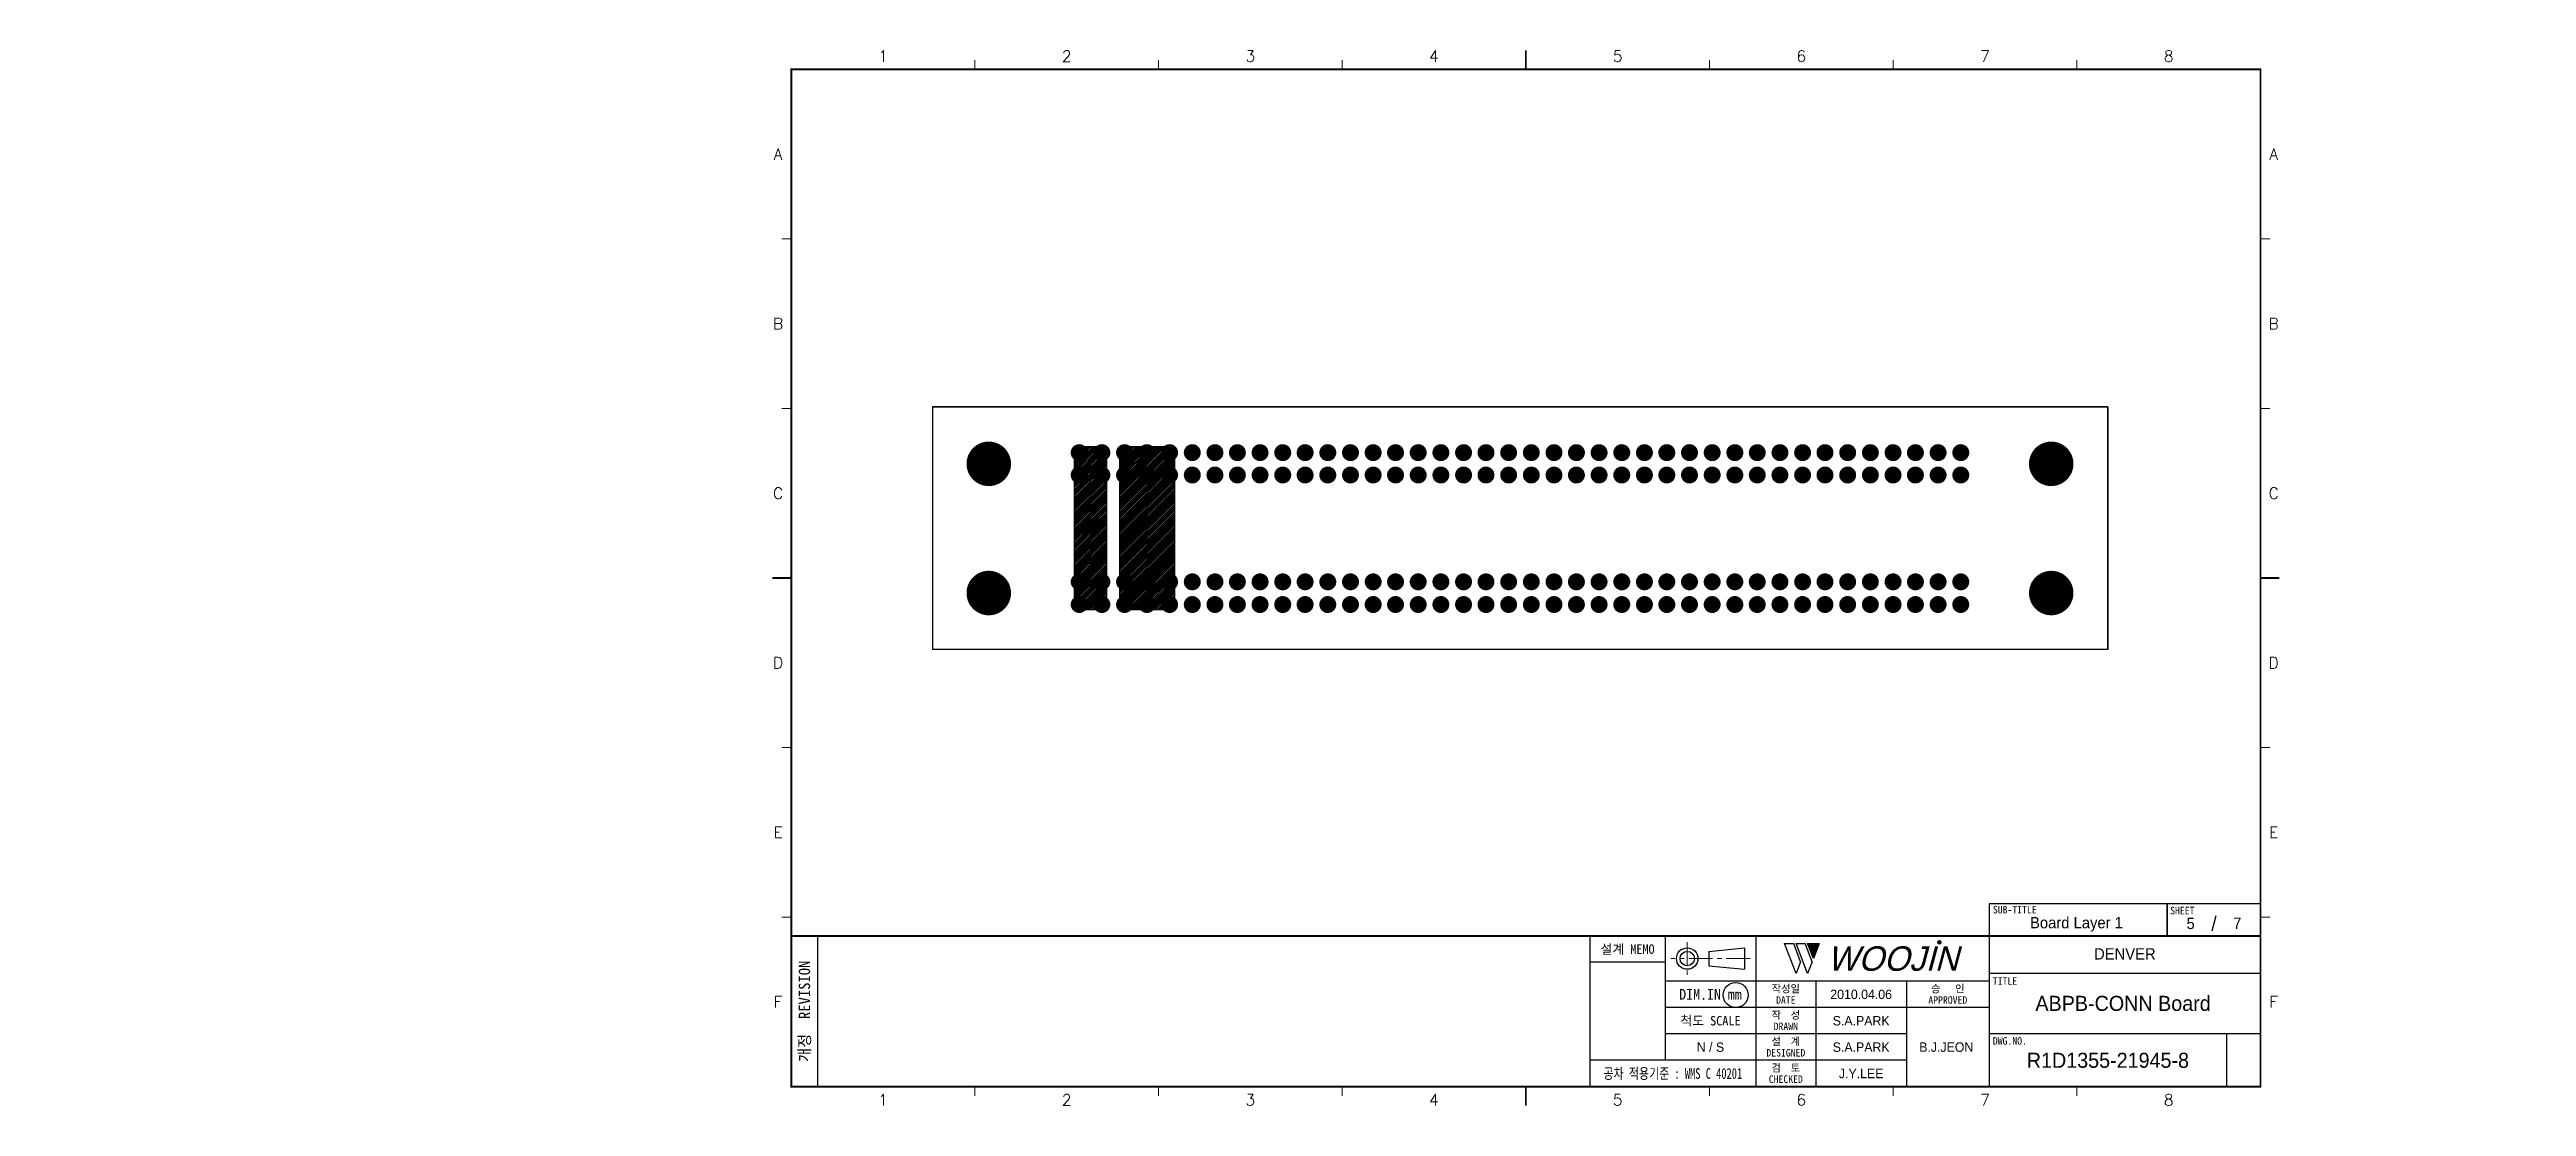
# Model space of a CAD drawing. Extents: x 295 to 953, y 10 to 290.
import ezdxf
from ezdxf.enums import TextEntityAlignment as Align

# ---------------------------------------------------------------- set-up
doc = ezdxf.new("R2010")
doc.units = 0
doc.header["$LTSCALE"] = 5
doc.header["$MEASUREMENT"] = 0
doc.linetypes.add('CENTER', pattern=[2, 1.25, -0.25, 0.25, -0.25])
doc.layers.get('0').update_dxf_attribs({"linetype": 'CONTINUOUS', "lineweight": 25})
for name, color, linetype, lineweight in [('2', 2, 'CENTER', 13), ('4', 4, 'CONTINUOUS', 18), ('6', 6, 'CONTINUOUS', 13)]:
    doc.layers.add(name, color=color, linetype=linetype, lineweight=lineweight)
for name, color, linetype in [('CM', 2, 'CONTINUOUS'), ('CP', 6, 'CONTINUOUS'), ('SHEET', 3, 'CONTINUOUS'), ('문자', 4, 'CONTINUOUS'), ('테두리', 3, 'CONTINUOUS')]:
    doc.layers.add(name, color=color, linetype=linetype)
doc.styles.add('MARK', font='ARLRDBD.TTF')
doc.styles.get("Standard").update_dxf_attribs({"font": 'simplex.shx'})
doc.styles.add('굴림', font='')
doc.styles.add('굴림체', font='')
doc.styles.get('굴림').set_extended_font_data('Gulim')
doc.styles.get('굴림체').set_extended_font_data('GulimChe')

# ---------------------------------------------------------------- blocks, each defined once
blk = doc.blocks.new('B')
at = {"layer": '문자'}
blk.add_hatch(color=256, dxfattribs=at).paths.add_polyline_path([(13.79, 10), (15.31, 6), (16.84, 10)])
at = {"color": 4, "const_width": 0.6}
blk.add_lwpolyline([(48.46, 10.32, 1), (49.06, 10.32, 1)], format="xyb", close=True, dxfattribs=at)
at = {"layer": '문자'}
for p, q in [((10.73, 2), (7.68, 10)), ((7.68, 10), (10.09, 10)), ((11.94, 5.16), (10.09, 10)), ((10.73, 10), (13.15, 10)), ((13.79, 2), (10.73, 10)), ((14.99, 5.16), (13.15, 10)), ((13.79, 10), (16.84, 10)), ((15.31, 6), (13.79, 10)), ((16.84, 10), (15.31, 6)), ((11.94, 5.16), (10.73, 2)), ((14.99, 5.16), (13.79, 2))]:
    blk.add_line(p, q, dxfattribs=at)
at = {"layer": '문자', "style": 'MARK', "oblique": 15}
blk.add_text('WOOJIN', height=6.5, dxfattribs=at).set_placement((36.4, 6), align=Align.MIDDLE_CENTER)
blk = doc.blocks.new('C')
blk.add_line((15, 285), (15, 285))
at = {"layer": '2'}
for p, q in [((252.83, 53.35), (252.83, 44.65)), ((269.53, 49), (248.48, 49))]:
    blk.add_line(p, q, dxfattribs=at)
at = {"layer": 'SHEET'}
for p, q in [((393.14, 60.3), (392.07, 56.28)), ((22, 55), (22, 15)), ((227, 55), (227, 15)), ((247, 55), (247, 22)), ((271, 55), (271, 15)), ((271, 55), (271, 15)), ((333, 55), (333, 15)), ((247, 48), (227, 48)), ((333, 43), (247, 43)), ((287, 43), (287, 15)), ((311, 43), (311, 15)), ((405, 45), (333, 45)), ((333, 36), (247, 36)), ((311, 29), (247, 29)), ((405, 29), (333, 29)), ((396, 29), (396, 15)), ((311, 22), (227, 22))]:
    blk.add_line(p, q, dxfattribs=at)
at = {"layer": 'SHEET', "color": 4}
for p, q in [((258.53, 50.9), (268.03, 51.85)), ((258.53, 50.9), (258.53, 47.1)), ((258.53, 47.1), (268.03, 46.15)), ((268.03, 51.85), (268.03, 46.15))]:
    blk.add_line(p, q, dxfattribs=at)
at = {"layer": 'SHEET'}
for points in [[(333, 55), (380.19, 55), (380.19, 63.49), (333, 63.49)], [(380.19, 55), (405, 55), (405, 63.49), (380.19, 63.49)]]:
    blk.add_lwpolyline(points, close=True, dxfattribs=at)
at = {"layer": 'SHEET', "color": 4}
for radius in [2.85, 1.9]:
    blk.add_circle((252.83, 49), radius, dxfattribs=at)
at = {"layer": 'SHEET'}
blk.add_circle((265.7, 39.32), 3.32, dxfattribs=at)
at = {"layer": '테두리'}
blk.add_line((405, 285), (405, 15), dxfattribs=at)
for points, const_width in [([(210, 290), (210, 285)], 0.5), ([(15, 285), (15, 15), (405, 15), (405, 285), (15, 285)], 0.5), ([(63.75, 287.5), (63.75, 285)], 0.3), ([(112.5, 287.5), (112.5, 285)], 0.3), ([(161.25, 287.5), (161.25, 285)], 0.3), ([(258.75, 287.5), (258.75, 285)], 0.3), ([(307.5, 287.5), (307.5, 285)], 0.3), ([(356.25, 287.5), (356.25, 285)], 0.3), ([(12.5, 240), (15, 240)], 0.3), ([(407.5, 240), (405, 240)], 0.3), ([(12.5, 195), (15, 195)], 0.3), ([(407.5, 195), (405, 195)], 0.3), ([(10, 150), (15, 150)], 0.5), ([(410, 150), (405, 150)], 0.5), ([(12.5, 105), (15, 105)], 0.3), ([(407.5, 105), (405, 105)], 0.3), ([(12.5, 60), (15, 60)], 0.3), ([(407.5, 60), (405, 60)], 0.3), ([(15, 55), (405, 55)], 0.5), ([(63.75, 12.5), (63.75, 15)], 0.3), ([(112.5, 12.5), (112.5, 15)], 0.3), ([(161.25, 12.5), (161.25, 15)], 0.3), ([(210, 10), (210, 15)], 0.5), ([(258.75, 12.5), (258.75, 15)], 0.3), ([(307.5, 12.5), (307.5, 15)], 0.3), ([(356.25, 12.5), (356.25, 15)], 0.3)]:
    blk.add_lwpolyline(points, dxfattribs=dict(at, const_width=const_width))
blk.add_blockref('B', (271, 43))
at = {"layer": '문자'}
for s, p in [('1', (39.38, 288.5)), ('2', (88.12, 288.5)), ('3', (136.88, 288.5)), ('4', (185.62, 288.5)), ('5', (234.38, 288.5)), ('6', (283.12, 288.5)), ('7', (331.88, 288.5)), ('8', (380.62, 288.5)), ('A', (11.5, 262.5)), ('A', (408.5, 262.5)), ('B', (11.5, 217.5)), ('B', (408.5, 217.5)), ('C', (11.5, 172.5)), ('C', (408.5, 172.5)), ('D', (11.5, 127.5)), ('D', (408.5, 127.5)), ('E', (11.5, 82.5)), ('E', (408.5, 82.5)), ('F', (11.5, 37.5)), ('F', (408.5, 37.5)), ('1', (39.38, 11.5)), ('2', (88.12, 11.5)), ('3', (136.88, 11.5)), ('4', (185.62, 11.5)), ('5', (234.38, 11.5)), ('6', (283.12, 11.5)), ('7', (331.88, 11.5)), ('8', (380.62, 11.5))]:
    blk.add_text(s, height=3, dxfattribs=at).set_placement(p, align=Align.MIDDLE)
at = {"layer": '문자', "style": '굴림체'}
for s, height, p in [('SUB-TITLE', 2, (339.77, 61.98)), ('SHEET', 2, (384.24, 61.74)), ('설계 MEMO', 2.5, (237, 51.5)), ('DIM.IN mm', 2.85, (259, 39.5)), ('작성일', 2, (279, 41)), ('승   인', 2, (322, 41)), ('척도 SCALE', 2.5, (259, 32.5)), ('작  성', 2, (279, 34)), ('DATE', 2, (279, 38)), ('APPROVED', 2, (322, 38)), ('설  계', 2, (279, 27)), ('DRAWN', 2, (279, 31)), ('DESIGNED', 2, (279, 24)), ('검  토', 2, (279, 20)), ('CHECKED', 2, (279, 17))]:
    blk.add_text(s, height=height, dxfattribs=at).set_placement(p, align=Align.MIDDLE_CENTER)
blk.add_text('개정  REVISION', height=3, rotation=90, dxfattribs=at).set_placement((18.5, 35), align=Align.MIDDLE_CENTER)
for s, p in [('TITLE', (333.95, 42.05)), ('DWG.NO.', (333.95, 26.15))]:
    blk.add_text(s, height=2, dxfattribs=at).set_placement(p)
at = {"layer": '문자', "style": '굴림체', "width": 0.75}
blk.add_text('공차 적용기준 : WMS C 40201', height=2.85, dxfattribs=at).set_placement((249, 18.5), align=Align.MIDDLE_CENTER)

msp = doc.modelspace()

# ---------------------------------------------------------------- linework, layer by layer
msp.add_line((491.98, 15), (491.98, 15))
msp.add_line((491.98, 15), (491.98, 15))
for points, const_width in [([(541.46, 180.3, 1), (547.37, 180.3, 1)], 5.91), ([(541.71, 180.3, 1), (547.12, 180.3, 1)], 5.41), ([(567.29, 183.27, 1), (569.54, 183.27, 1)], 2.25), ([(567.37, 183.27, 1), (569.46, 183.27, 1)], 2.1), ([(573.31, 183.27, 1), (575.56, 183.27, 1)], 2.25), ([(573.39, 183.27, 1), (575.48, 183.27, 1)], 2.1), ([(579.33, 183.27, 1), (581.58, 183.27, 1)], 2.25), ([(579.41, 183.27, 1), (581.5, 183.27, 1)], 2.1), ([(585.28, 183.27, 1), (587.52, 183.27, 1)], 2.25), ([(585.35, 183.27, 1), (587.45, 183.27, 1)], 2.1), ([(591.29, 183.27, 1), (593.54, 183.27, 1)], 2.25), ([(591.37, 183.27, 1), (593.47, 183.27, 1)], 2.1), ([(597.31, 183.27, 1), (599.56, 183.27, 1)], 2.25), ([(597.39, 183.27, 1), (599.49, 183.27, 1)], 2.1), ([(603.33, 183.27, 1), (605.58, 183.27, 1)], 2.25), ([(603.41, 183.27, 1), (605.51, 183.27, 1)], 2.1), ([(609.28, 183.27, 1), (611.53, 183.27, 1)], 2.25), ([(609.35, 183.27, 1), (611.45, 183.27, 1)], 2.1), ([(615.3, 183.27, 1), (617.55, 183.27, 1)], 2.25), ([(615.37, 183.27, 1), (617.47, 183.27, 1)], 2.1), ([(621.32, 183.27, 1), (623.57, 183.27, 1)], 2.25), ([(621.39, 183.27, 1), (623.49, 183.27, 1)], 2.1), ([(627.26, 183.27, 1), (629.51, 183.27, 1)], 2.25), ([(627.34, 183.27, 1), (629.43, 183.27, 1)], 2.1), ([(633.28, 183.27, 1), (635.53, 183.27, 1)], 2.25), ([(633.36, 183.27, 1), (635.45, 183.27, 1)], 2.1), ([(639.3, 183.27, 1), (641.55, 183.27, 1)], 2.25), ([(639.38, 183.27, 1), (641.47, 183.27, 1)], 2.1), ([(645.32, 183.27, 1), (647.57, 183.27, 1)], 2.25), ([(645.4, 183.27, 1), (647.49, 183.27, 1)], 2.1), ([(651.26, 183.27, 1), (653.51, 183.27, 1)], 2.25), ([(651.34, 183.27, 1), (653.44, 183.27, 1)], 2.1), ([(657.28, 183.27, 1), (659.53, 183.27, 1)], 2.25), ([(657.36, 183.27, 1), (659.46, 183.27, 1)], 2.1), ([(663.3, 183.27, 1), (665.55, 183.27, 1)], 2.25), ([(663.38, 183.27, 1), (665.48, 183.27, 1)], 2.1), ([(669.32, 183.27, 1), (671.57, 183.27, 1)], 2.25), ([(669.4, 183.27, 1), (671.5, 183.27, 1)], 2.1), ([(675.27, 183.27, 1), (677.52, 183.27, 1)], 2.25), ([(675.34, 183.27, 1), (677.44, 183.27, 1)], 2.1), ([(681.29, 183.27, 1), (683.53, 183.27, 1)], 2.25), ([(681.36, 183.27, 1), (683.46, 183.27, 1)], 2.1), ([(687.31, 183.27, 1), (689.55, 183.27, 1)], 2.25), ([(687.38, 183.27, 1), (689.48, 183.27, 1)], 2.1), ([(693.33, 183.27, 1), (695.57, 183.27, 1)], 2.25), ([(693.4, 183.27, 1), (695.5, 183.27, 1)], 2.1), ([(699.27, 183.27, 1), (701.52, 183.27, 1)], 2.25), ([(699.35, 183.27, 1), (701.44, 183.27, 1)], 2.1), ([(705.29, 183.27, 1), (707.54, 183.27, 1)], 2.25), ([(705.37, 183.27, 1), (707.46, 183.27, 1)], 2.1), ([(711.31, 183.27, 1), (713.56, 183.27, 1)], 2.25), ([(711.39, 183.27, 1), (713.48, 183.27, 1)], 2.1), ([(717.33, 183.27, 1), (719.58, 183.27, 1)], 2.25), ([(717.41, 183.27, 1), (719.5, 183.27, 1)], 2.1), ([(723.27, 183.27, 1), (725.52, 183.27, 1)], 2.25), ([(723.35, 183.27, 1), (725.44, 183.27, 1)], 2.1), ([(729.29, 183.27, 1), (731.54, 183.27, 1)], 2.25), ([(729.37, 183.27, 1), (731.46, 183.27, 1)], 2.1), ([(735.31, 183.27, 1), (737.56, 183.27, 1)], 2.25), ([(735.39, 183.27, 1), (737.48, 183.27, 1)], 2.1), ([(741.33, 183.27, 1), (743.58, 183.27, 1)], 2.25), ([(741.41, 183.27, 1), (743.5, 183.27, 1)], 2.1), ([(747.28, 183.27, 1), (749.52, 183.27, 1)], 2.25), ([(747.35, 183.27, 1), (749.45, 183.27, 1)], 2.1), ([(753.3, 183.27, 1), (755.54, 183.27, 1)], 2.25), ([(753.37, 183.27, 1), (755.47, 183.27, 1)], 2.1), ([(759.32, 183.27, 1), (761.56, 183.27, 1)], 2.25), ([(759.39, 183.27, 1), (761.49, 183.27, 1)], 2.1), ([(765.26, 183.27, 1), (767.51, 183.27, 1)], 2.25), ([(765.34, 183.27, 1), (767.43, 183.27, 1)], 2.1), ([(771.28, 183.27, 1), (773.53, 183.27, 1)], 2.25), ([(771.36, 183.27, 1), (773.45, 183.27, 1)], 2.1), ([(777.3, 183.27, 1), (779.55, 183.27, 1)], 2.25), ([(777.38, 183.27, 1), (779.47, 183.27, 1)], 2.1), ([(783.32, 183.27, 1), (785.57, 183.27, 1)], 2.25), ([(783.4, 183.27, 1), (785.49, 183.27, 1)], 2.1), ([(789.26, 183.27, 1), (791.51, 183.27, 1)], 2.25), ([(789.34, 183.27, 1), (791.43, 183.27, 1)], 2.1), ([(795.28, 183.27, 1), (797.53, 183.27, 1)], 2.25), ([(795.36, 183.27, 1), (797.45, 183.27, 1)], 2.1), ([(801.3, 183.27, 1), (803.55, 183.27, 1)], 2.25), ([(801.38, 183.27, 1), (803.47, 183.27, 1)], 2.1), ([(823.48, 180.3, 1), (829.38, 180.3, 1)], 5.91), ([(823.72, 180.3, 1), (829.13, 180.3, 1)], 5.41), ([(567.29, 177.33, 1), (569.54, 177.33, 1)], 2.25), ([(567.37, 177.33, 1), (569.46, 177.33, 1)], 2.1), ([(573.31, 177.33, 1), (575.56, 177.33, 1)], 2.25), ([(573.39, 177.33, 1), (575.48, 177.33, 1)], 2.1), ([(579.33, 177.33, 1), (581.58, 177.33, 1)], 2.25), ([(579.41, 177.33, 1), (581.5, 177.33, 1)], 2.1), ([(585.28, 177.33, 1), (587.52, 177.33, 1)], 2.25), ([(585.35, 177.33, 1), (587.45, 177.33, 1)], 2.1), ([(591.29, 177.33, 1), (593.54, 177.33, 1)], 2.25), ([(591.37, 177.33, 1), (593.47, 177.33, 1)], 2.1), ([(597.31, 177.33, 1), (599.56, 177.33, 1)], 2.25), ([(597.39, 177.33, 1), (599.49, 177.33, 1)], 2.1), ([(603.33, 177.33, 1), (605.58, 177.33, 1)], 2.25), ([(603.41, 177.33, 1), (605.51, 177.33, 1)], 2.1), ([(609.28, 177.33, 1), (611.53, 177.33, 1)], 2.25), ([(609.35, 177.33, 1), (611.45, 177.33, 1)], 2.1), ([(615.3, 177.33, 1), (617.55, 177.33, 1)], 2.25), ([(615.37, 177.33, 1), (617.47, 177.33, 1)], 2.1), ([(621.32, 177.33, 1), (623.57, 177.33, 1)], 2.25), ([(621.39, 177.33, 1), (623.49, 177.33, 1)], 2.1), ([(627.26, 177.33, 1), (629.51, 177.33, 1)], 2.25), ([(627.34, 177.33, 1), (629.43, 177.33, 1)], 2.1), ([(633.28, 177.33, 1), (635.53, 177.33, 1)], 2.25), ([(633.36, 177.33, 1), (635.45, 177.33, 1)], 2.1), ([(639.3, 177.33, 1), (641.55, 177.33, 1)], 2.25), ([(639.38, 177.33, 1), (641.47, 177.33, 1)], 2.1), ([(645.32, 177.33, 1), (647.57, 177.33, 1)], 2.25), ([(645.4, 177.33, 1), (647.49, 177.33, 1)], 2.1), ([(651.26, 177.33, 1), (653.51, 177.33, 1)], 2.25), ([(651.34, 177.33, 1), (653.44, 177.33, 1)], 2.1), ([(657.28, 177.33, 1), (659.53, 177.33, 1)], 2.25), ([(657.36, 177.33, 1), (659.46, 177.33, 1)], 2.1), ([(663.3, 177.33, 1), (665.55, 177.33, 1)], 2.25), ([(663.38, 177.33, 1), (665.48, 177.33, 1)], 2.1), ([(669.32, 177.33, 1), (671.57, 177.33, 1)], 2.25), ([(669.4, 177.33, 1), (671.5, 177.33, 1)], 2.1), ([(675.27, 177.33, 1), (677.52, 177.33, 1)], 2.25), ([(675.34, 177.33, 1), (677.44, 177.33, 1)], 2.1), ([(681.29, 177.33, 1), (683.53, 177.33, 1)], 2.25), ([(681.36, 177.33, 1), (683.46, 177.33, 1)], 2.1), ([(687.31, 177.33, 1), (689.55, 177.33, 1)], 2.25), ([(687.38, 177.33, 1), (689.48, 177.33, 1)], 2.1), ([(693.33, 177.33, 1), (695.57, 177.33, 1)], 2.25), ([(693.4, 177.33, 1), (695.5, 177.33, 1)], 2.1), ([(699.27, 177.33, 1), (701.52, 177.33, 1)], 2.25), ([(699.35, 177.33, 1), (701.44, 177.33, 1)], 2.1), ([(705.29, 177.33, 1), (707.54, 177.33, 1)], 2.25), ([(705.37, 177.33, 1), (707.46, 177.33, 1)], 2.1), ([(711.31, 177.33, 1), (713.56, 177.33, 1)], 2.25), ([(711.39, 177.33, 1), (713.48, 177.33, 1)], 2.1), ([(717.33, 177.33, 1), (719.58, 177.33, 1)], 2.25), ([(717.41, 177.33, 1), (719.5, 177.33, 1)], 2.1), ([(723.27, 177.33, 1), (725.52, 177.33, 1)], 2.25), ([(723.35, 177.33, 1), (725.44, 177.33, 1)], 2.1), ([(729.29, 177.33, 1), (731.54, 177.33, 1)], 2.25), ([(729.37, 177.33, 1), (731.46, 177.33, 1)], 2.1), ([(735.31, 177.33, 1), (737.56, 177.33, 1)], 2.25), ([(735.39, 177.33, 1), (737.48, 177.33, 1)], 2.1), ([(741.33, 177.33, 1), (743.58, 177.33, 1)], 2.25), ([(741.41, 177.33, 1), (743.5, 177.33, 1)], 2.1), ([(747.28, 177.33, 1), (749.52, 177.33, 1)], 2.25), ([(747.35, 177.33, 1), (749.45, 177.33, 1)], 2.1), ([(753.3, 177.33, 1), (755.54, 177.33, 1)], 2.25), ([(753.37, 177.33, 1), (755.47, 177.33, 1)], 2.1), ([(759.32, 177.33, 1), (761.56, 177.33, 1)], 2.25), ([(759.39, 177.33, 1), (761.49, 177.33, 1)], 2.1), ([(765.26, 177.33, 1), (767.51, 177.33, 1)], 2.25), ([(765.34, 177.33, 1), (767.43, 177.33, 1)], 2.1), ([(771.28, 177.33, 1), (773.53, 177.33, 1)], 2.25), ([(771.36, 177.33, 1), (773.45, 177.33, 1)], 2.1), ([(777.3, 177.33, 1), (779.55, 177.33, 1)], 2.25), ([(777.38, 177.33, 1), (779.47, 177.33, 1)], 2.1), ([(783.32, 177.33, 1), (785.57, 177.33, 1)], 2.25), ([(783.4, 177.33, 1), (785.49, 177.33, 1)], 2.1), ([(789.26, 177.33, 1), (791.51, 177.33, 1)], 2.25), ([(789.34, 177.33, 1), (791.43, 177.33, 1)], 2.1), ([(795.28, 177.33, 1), (797.53, 177.33, 1)], 2.25), ([(795.36, 177.33, 1), (797.45, 177.33, 1)], 2.1), ([(801.3, 177.33, 1), (803.55, 177.33, 1)], 2.25), ([(801.38, 177.33, 1), (803.47, 177.33, 1)], 2.1), ([(541.46, 146.01, 1), (547.37, 146.01, 1)], 5.91), ([(541.71, 146.01, 1), (547.12, 146.01, 1)], 5.41), ([(567.29, 148.98, 1), (569.54, 148.98, 1)], 2.25), ([(573.31, 148.98, 1), (575.56, 148.98, 1)], 2.25), ([(579.33, 148.98, 1), (581.58, 148.98, 1)], 2.25), ([(585.28, 148.98, 1), (587.52, 148.98, 1)], 2.25), ([(591.29, 148.98, 1), (593.54, 148.98, 1)], 2.25), ([(597.31, 148.98, 1), (599.56, 148.98, 1)], 2.25), ([(603.33, 148.98, 1), (605.58, 148.98, 1)], 2.25), ([(609.28, 148.98, 1), (611.53, 148.98, 1)], 2.25), ([(615.3, 148.98, 1), (617.55, 148.98, 1)], 2.25), ([(621.32, 148.98, 1), (623.57, 148.98, 1)], 2.25), ([(627.26, 148.98, 1), (629.51, 148.98, 1)], 2.25), ([(633.28, 148.98, 1), (635.53, 148.98, 1)], 2.25), ([(639.3, 148.98, 1), (641.55, 148.98, 1)], 2.25), ([(645.32, 148.98, 1), (647.57, 148.98, 1)], 2.25), ([(651.26, 148.98, 1), (653.51, 148.98, 1)], 2.25), ([(657.28, 148.98, 1), (659.53, 148.98, 1)], 2.25), ([(663.3, 148.98, 1), (665.55, 148.98, 1)], 2.25), ([(669.32, 148.98, 1), (671.57, 148.98, 1)], 2.25), ([(675.27, 148.98, 1), (677.52, 148.98, 1)], 2.25), ([(681.29, 148.98, 1), (683.53, 148.98, 1)], 2.25), ([(687.31, 148.98, 1), (689.55, 148.98, 1)], 2.25), ([(693.33, 148.98, 1), (695.57, 148.98, 1)], 2.25), ([(699.27, 148.98, 1), (701.52, 148.98, 1)], 2.25), ([(705.29, 148.98, 1), (707.54, 148.98, 1)], 2.25), ([(711.31, 148.98, 1), (713.56, 148.98, 1)], 2.25), ([(717.33, 148.98, 1), (719.58, 148.98, 1)], 2.25), ([(723.27, 148.98, 1), (725.52, 148.98, 1)], 2.25), ([(729.29, 148.98, 1), (731.54, 148.98, 1)], 2.25), ([(735.31, 148.98, 1), (737.56, 148.98, 1)], 2.25), ([(741.33, 148.98, 1), (743.58, 148.98, 1)], 2.25), ([(747.28, 148.98, 1), (749.52, 148.98, 1)], 2.25), ([(753.3, 148.98, 1), (755.54, 148.98, 1)], 2.25), ([(759.32, 148.98, 1), (761.56, 148.98, 1)], 2.25), ([(765.26, 148.98, 1), (767.51, 148.98, 1)], 2.25), ([(771.28, 148.98, 1), (773.53, 148.98, 1)], 2.25), ([(777.3, 148.98, 1), (779.55, 148.98, 1)], 2.25), ([(783.32, 148.98, 1), (785.57, 148.98, 1)], 2.25), ([(789.26, 148.98, 1), (791.51, 148.98, 1)], 2.25), ([(795.28, 148.98, 1), (797.53, 148.98, 1)], 2.25), ([(801.3, 148.98, 1), (803.55, 148.98, 1)], 2.25), ([(823.48, 146.01, 1), (829.38, 146.01, 1)], 5.91), ([(823.72, 146.01, 1), (829.13, 146.01, 1)], 5.41), ([(567.29, 142.96, 1), (569.54, 142.96, 1)], 2.25), ([(567.37, 148.98, 1), (569.46, 148.98, 1)], 2.1), ([(567.37, 142.96, 1), (569.46, 142.96, 1)], 2.1), ([(573.31, 142.96, 1), (575.56, 142.96, 1)], 2.25), ([(573.39, 148.98, 1), (575.48, 148.98, 1)], 2.1), ([(573.39, 142.96, 1), (575.48, 142.96, 1)], 2.1), ([(579.33, 142.96, 1), (581.58, 142.96, 1)], 2.25), ([(579.41, 148.98, 1), (581.5, 148.98, 1)], 2.1), ([(579.41, 142.96, 1), (581.5, 142.96, 1)], 2.1), ([(585.28, 142.96, 1), (587.52, 142.96, 1)], 2.25), ([(585.35, 148.98, 1), (587.45, 148.98, 1)], 2.1), ([(585.35, 142.96, 1), (587.45, 142.96, 1)], 2.1), ([(591.29, 142.96, 1), (593.54, 142.96, 1)], 2.25), ([(591.37, 148.98, 1), (593.47, 148.98, 1)], 2.1), ([(591.37, 142.96, 1), (593.47, 142.96, 1)], 2.1), ([(597.31, 142.96, 1), (599.56, 142.96, 1)], 2.25), ([(597.39, 148.98, 1), (599.49, 148.98, 1)], 2.1), ([(597.39, 142.96, 1), (599.49, 142.96, 1)], 2.1), ([(603.33, 142.96, 1), (605.58, 142.96, 1)], 2.25), ([(603.41, 148.98, 1), (605.51, 148.98, 1)], 2.1), ([(603.41, 142.96, 1), (605.51, 142.96, 1)], 2.1), ([(609.28, 142.96, 1), (611.53, 142.96, 1)], 2.25), ([(609.35, 148.98, 1), (611.45, 148.98, 1)], 2.1), ([(609.35, 142.96, 1), (611.45, 142.96, 1)], 2.1), ([(615.3, 142.96, 1), (617.55, 142.96, 1)], 2.25), ([(615.37, 148.98, 1), (617.47, 148.98, 1)], 2.1), ([(615.37, 142.96, 1), (617.47, 142.96, 1)], 2.1), ([(621.32, 142.96, 1), (623.57, 142.96, 1)], 2.25), ([(621.39, 148.98, 1), (623.49, 148.98, 1)], 2.1), ([(621.39, 142.96, 1), (623.49, 142.96, 1)], 2.1), ([(627.26, 142.96, 1), (629.51, 142.96, 1)], 2.25), ([(627.34, 148.98, 1), (629.43, 148.98, 1)], 2.1), ([(627.34, 142.96, 1), (629.43, 142.96, 1)], 2.1), ([(633.28, 142.96, 1), (635.53, 142.96, 1)], 2.25), ([(633.36, 148.98, 1), (635.45, 148.98, 1)], 2.1), ([(633.36, 142.96, 1), (635.45, 142.96, 1)], 2.1), ([(639.3, 142.96, 1), (641.55, 142.96, 1)], 2.25), ([(639.38, 148.98, 1), (641.47, 148.98, 1)], 2.1), ([(639.38, 142.96, 1), (641.47, 142.96, 1)], 2.1), ([(645.32, 142.96, 1), (647.57, 142.96, 1)], 2.25), ([(645.4, 148.98, 1), (647.49, 148.98, 1)], 2.1), ([(645.4, 142.96, 1), (647.49, 142.96, 1)], 2.1), ([(651.26, 142.96, 1), (653.51, 142.96, 1)], 2.25), ([(651.34, 148.98, 1), (653.44, 148.98, 1)], 2.1), ([(651.34, 142.96, 1), (653.44, 142.96, 1)], 2.1), ([(657.28, 142.96, 1), (659.53, 142.96, 1)], 2.25), ([(657.36, 148.98, 1), (659.46, 148.98, 1)], 2.1), ([(657.36, 142.96, 1), (659.46, 142.96, 1)], 2.1), ([(663.3, 142.96, 1), (665.55, 142.96, 1)], 2.25), ([(663.38, 148.98, 1), (665.48, 148.98, 1)], 2.1), ([(663.38, 142.96, 1), (665.48, 142.96, 1)], 2.1), ([(669.32, 142.96, 1), (671.57, 142.96, 1)], 2.25), ([(669.4, 148.98, 1), (671.5, 148.98, 1)], 2.1), ([(669.4, 142.96, 1), (671.5, 142.96, 1)], 2.1), ([(675.27, 142.96, 1), (677.52, 142.96, 1)], 2.25), ([(675.34, 148.98, 1), (677.44, 148.98, 1)], 2.1), ([(675.34, 142.96, 1), (677.44, 142.96, 1)], 2.1), ([(681.29, 142.96, 1), (683.53, 142.96, 1)], 2.25), ([(681.36, 148.98, 1), (683.46, 148.98, 1)], 2.1), ([(681.36, 142.96, 1), (683.46, 142.96, 1)], 2.1), ([(687.31, 142.96, 1), (689.55, 142.96, 1)], 2.25), ([(687.38, 148.98, 1), (689.48, 148.98, 1)], 2.1), ([(687.38, 142.96, 1), (689.48, 142.96, 1)], 2.1), ([(693.33, 142.96, 1), (695.57, 142.96, 1)], 2.25), ([(693.4, 148.98, 1), (695.5, 148.98, 1)], 2.1), ([(693.4, 142.96, 1), (695.5, 142.96, 1)], 2.1), ([(699.27, 142.96, 1), (701.52, 142.96, 1)], 2.25), ([(699.35, 148.98, 1), (701.44, 148.98, 1)], 2.1), ([(699.35, 142.96, 1), (701.44, 142.96, 1)], 2.1), ([(705.29, 142.96, 1), (707.54, 142.96, 1)], 2.25), ([(705.37, 148.98, 1), (707.46, 148.98, 1)], 2.1), ([(705.37, 142.96, 1), (707.46, 142.96, 1)], 2.1), ([(711.31, 142.96, 1), (713.56, 142.96, 1)], 2.25), ([(711.39, 148.98, 1), (713.48, 148.98, 1)], 2.1), ([(711.39, 142.96, 1), (713.48, 142.96, 1)], 2.1), ([(717.33, 142.96, 1), (719.58, 142.96, 1)], 2.25), ([(717.41, 148.98, 1), (719.5, 148.98, 1)], 2.1), ([(717.41, 142.96, 1), (719.5, 142.96, 1)], 2.1), ([(723.27, 142.96, 1), (725.52, 142.96, 1)], 2.25), ([(723.35, 148.98, 1), (725.44, 148.98, 1)], 2.1), ([(723.35, 142.96, 1), (725.44, 142.96, 1)], 2.1), ([(729.29, 142.96, 1), (731.54, 142.96, 1)], 2.25), ([(729.37, 148.98, 1), (731.46, 148.98, 1)], 2.1), ([(729.37, 142.96, 1), (731.46, 142.96, 1)], 2.1), ([(735.31, 142.96, 1), (737.56, 142.96, 1)], 2.25), ([(735.39, 148.98, 1), (737.48, 148.98, 1)], 2.1), ([(735.39, 142.96, 1), (737.48, 142.96, 1)], 2.1), ([(741.33, 142.96, 1), (743.58, 142.96, 1)], 2.25), ([(741.41, 148.98, 1), (743.5, 148.98, 1)], 2.1), ([(741.41, 142.96, 1), (743.5, 142.96, 1)], 2.1), ([(747.28, 142.96, 1), (749.52, 142.96, 1)], 2.25), ([(747.35, 148.98, 1), (749.45, 148.98, 1)], 2.1), ([(747.35, 142.96, 1), (749.45, 142.96, 1)], 2.1), ([(753.3, 142.96, 1), (755.54, 142.96, 1)], 2.25), ([(753.37, 148.98, 1), (755.47, 148.98, 1)], 2.1), ([(753.37, 142.96, 1), (755.47, 142.96, 1)], 2.1), ([(759.32, 142.96, 1), (761.56, 142.96, 1)], 2.25), ([(759.39, 148.98, 1), (761.49, 148.98, 1)], 2.1), ([(759.39, 142.96, 1), (761.49, 142.96, 1)], 2.1), ([(765.26, 142.96, 1), (767.51, 142.96, 1)], 2.25), ([(765.34, 148.98, 1), (767.43, 148.98, 1)], 2.1), ([(765.34, 142.96, 1), (767.43, 142.96, 1)], 2.1), ([(771.28, 142.96, 1), (773.53, 142.96, 1)], 2.25), ([(771.36, 148.98, 1), (773.45, 148.98, 1)], 2.1), ([(771.36, 142.96, 1), (773.45, 142.96, 1)], 2.1), ([(777.3, 142.96, 1), (779.55, 142.96, 1)], 2.25), ([(777.38, 148.98, 1), (779.47, 148.98, 1)], 2.1), ([(777.38, 142.96, 1), (779.47, 142.96, 1)], 2.1), ([(783.32, 142.96, 1), (785.57, 142.96, 1)], 2.25), ([(783.4, 148.98, 1), (785.49, 148.98, 1)], 2.1), ([(783.4, 142.96, 1), (785.49, 142.96, 1)], 2.1), ([(789.26, 142.96, 1), (791.51, 142.96, 1)], 2.25), ([(789.34, 148.98, 1), (791.43, 148.98, 1)], 2.1), ([(789.34, 142.96, 1), (791.43, 142.96, 1)], 2.1), ([(795.28, 142.96, 1), (797.53, 142.96, 1)], 2.25), ([(795.36, 148.98, 1), (797.45, 148.98, 1)], 2.1), ([(795.36, 142.96, 1), (797.45, 142.96, 1)], 2.1), ([(801.3, 142.96, 1), (803.55, 142.96, 1)], 2.25), ([(801.38, 148.98, 1), (803.47, 148.98, 1)], 2.1), ([(801.38, 142.96, 1), (803.47, 142.96, 1)], 2.1)]:
    msp.add_lwpolyline(points, format="xyb", close=True, dxfattribs=dict(const_width=const_width))
at = {"layer": 'CM', "color": 7}
for p, q in [((841.44, 195.47), (529.48, 195.47)), ((529.48, 195.47), (529.48, 131)), ((841.44, 195.31), (529.48, 195.31)), ((529.48, 195.31), (529.48, 131)), ((841.44, 131), (841.44, 195.47)), ((841.44, 195.31), (841.44, 131)), ((841.44, 131), (529.48, 131))]:
    msp.add_line(p, q, dxfattribs=at)
at = {"layer": 'CP', "color": 7}
for p, q in [((567.04, 184.8), (567.04, 141.67)), ((575.73, 184.8), (567.04, 184.8)), ((567.04, 176.49), (575.43, 184.8)), ((567.04, 176.87), (574.97, 184.8)), ((567.04, 177.33), (574.59, 184.8)), ((567.04, 177.79), (574.13, 184.8)), ((567.04, 178.17), (573.67, 184.8)), ((567.04, 178.62), (573.29, 184.8)), ((567.04, 179.08), (572.84, 184.8)), ((567.04, 179.46), (572.38, 184.8)), ((567.04, 179.92), (572, 184.8)), ((567.04, 180.38), (571.54, 184.8)), ((567.04, 180.76), (571.08, 184.8)), ((567.04, 181.22), (570.7, 184.8)), ((567.04, 181.67), (570.24, 184.8)), ((567.04, 182.05), (569.86, 184.8)), ((567.04, 182.51), (569.41, 184.8)), ((567.04, 182.97), (568.95, 184.8)), ((567.04, 183.35), (568.57, 184.8)), ((567.04, 183.81), (568.11, 184.8)), ((567.04, 184.26), (567.65, 184.8)), ((567.04, 184.64), (567.27, 184.8)), ((567.04, 176.03), (575.73, 184.72)), ((567.04, 175.58), (575.73, 184.34)), ((575.73, 141.67), (575.73, 184.8)), ((579.08, 184.8), (579.08, 141.67)), ((593.79, 184.8), (579.08, 184.8)), ((579.08, 170.47), (593.41, 184.8)), ((579.08, 170.93), (593.03, 184.8)), ((579.08, 171.31), (592.57, 184.8)), ((579.08, 171.77), (592.11, 184.8)), ((579.08, 172.22), (591.73, 184.8)), ((579.08, 172.61), (591.28, 184.8)), ((579.08, 173.06), (590.82, 184.8)), ((579.08, 173.52), (590.44, 184.8)), ((579.08, 173.9), (589.98, 184.8)), ((579.08, 174.36), (589.52, 184.8)), ((579.08, 174.82), (589.14, 184.8)), ((579.08, 175.2), (588.68, 184.8)), ((579.08, 175.65), (588.23, 184.8)), ((579.08, 176.11), (587.85, 184.8)), ((579.08, 176.49), (587.39, 184.8)), ((579.08, 176.95), (586.93, 184.8)), ((579.08, 177.41), (586.55, 184.8)), ((579.08, 177.79), (586.09, 184.8)), ((579.08, 178.24), (585.64, 184.8)), ((579.08, 178.62), (585.26, 184.8)), ((579.08, 179.08), (584.8, 184.8)), ((579.08, 179.54), (584.34, 184.8)), ((579.08, 179.92), (583.96, 184.8)), ((579.08, 180.38), (583.5, 184.8)), ((579.08, 180.83), (583.05, 184.8)), ((579.08, 181.22), (582.67, 184.8)), ((579.08, 181.67), (582.21, 184.8)), ((579.08, 182.13), (581.83, 184.8)), ((579.08, 182.51), (581.37, 184.8)), ((579.08, 182.97), (580.91, 184.8)), ((579.08, 183.43), (580.53, 184.8)), ((579.08, 183.81), (580.07, 184.8)), ((579.08, 184.26), (579.62, 184.8)), ((579.08, 184.72), (579.24, 184.8)), ((579.08, 170.01), (593.79, 184.72)), ((579.08, 169.63), (593.79, 184.34)), ((593.79, 141.67), (593.79, 184.8)), ((567.04, 175.2), (575.73, 183.88)), ((567.04, 174.74), (575.73, 183.43)), ((567.04, 174.28), (575.73, 183.04)), ((567.04, 173.9), (575.73, 182.59)), ((567.04, 173.44), (575.73, 182.13)), ((567.04, 172.99), (575.73, 181.75)), ((567.04, 172.61), (575.73, 181.29)), ((567.04, 172.15), (575.73, 180.83)), ((567.04, 171.77), (575.73, 180.45)), ((567.04, 171.31), (575.73, 180)), ((567.04, 170.85), (575.73, 179.54)), ((567.04, 170.47), (575.73, 179.16)), ((567.04, 170.01), (575.73, 178.7)), ((567.04, 169.56), (575.73, 178.24)), ((567.04, 169.18), (575.73, 177.86)), ((579.08, 169.18), (593.79, 183.88)), ((579.08, 168.72), (593.79, 183.43)), ((579.08, 168.34), (593.79, 183.04)), ((579.08, 167.88), (593.79, 182.59)), ((579.08, 167.42), (593.79, 182.13)), ((579.08, 167.04), (593.79, 181.75)), ((579.08, 166.59), (593.79, 181.29)), ((579.08, 166.13), (593.79, 180.83)), ((579.08, 165.75), (593.79, 180.45)), ((579.08, 165.29), (593.79, 180)), ((579.08, 164.83), (593.79, 179.54)), ((579.08, 164.45), (593.79, 179.16)), ((579.08, 163.99), (593.79, 178.7)), ((579.08, 163.54), (593.79, 178.24)), ((579.08, 163.16), (593.79, 177.86)), ((567.04, 168.72), (575.73, 177.41)), ((567.04, 168.26), (575.73, 176.95)), ((567.04, 167.88), (575.73, 176.57)), ((567.04, 167.42), (575.73, 176.11)), ((567.04, 166.97), (575.73, 175.65)), ((567.04, 166.59), (575.73, 175.27)), ((567.04, 166.13), (575.73, 174.82)), ((567.04, 165.67), (575.73, 174.36)), ((567.04, 165.29), (575.73, 173.98)), ((567.04, 164.83), (575.73, 173.52)), ((567.04, 164.38), (575.73, 173.06)), ((567.04, 163.99), (575.73, 172.68)), ((567.04, 163.54), (575.73, 172.22)), ((567.04, 163.08), (575.73, 171.77)), ((567.04, 162.7), (575.73, 171.39)), ((579.08, 162.7), (593.79, 177.41)), ((579.08, 162.32), (593.79, 176.95)), ((579.08, 161.86), (593.79, 176.57)), ((579.08, 161.4), (593.79, 176.11)), ((579.08, 161.02), (593.79, 175.65)), ((579.08, 160.57), (593.79, 175.27)), ((579.08, 160.11), (593.79, 174.82)), ((579.08, 159.73), (593.79, 174.36)), ((579.08, 159.27), (593.79, 173.98)), ((579.08, 158.81), (593.79, 173.52)), ((579.08, 158.43), (593.79, 173.06)), ((579.08, 157.97), (593.79, 172.68)), ((579.08, 157.52), (593.79, 172.22)), ((579.08, 157.14), (593.79, 171.77)), ((579.08, 156.68), (593.79, 171.39)), ((567.04, 162.24), (575.73, 170.93)), ((567.04, 161.78), (575.73, 170.55)), ((567.04, 161.4), (575.73, 170.09)), ((567.04, 160.95), (575.73, 169.63)), ((567.04, 160.49), (575.73, 169.25)), ((567.04, 160.11), (575.73, 168.8)), ((567.04, 159.65), (575.73, 168.34)), ((567.04, 159.19), (575.73, 167.96)), ((567.04, 158.81), (575.73, 167.5)), ((567.04, 158.36), (575.73, 167.04)), ((567.04, 157.9), (575.73, 166.66)), ((567.04, 157.52), (575.73, 166.2)), ((567.04, 157.06), (575.73, 165.75)), ((567.04, 156.68), (575.73, 165.37)), ((567.04, 156.22), (575.73, 164.91)), ((567.04, 155.76), (575.73, 164.45)), ((579.08, 156.22), (593.79, 170.93)), ((579.08, 155.84), (593.79, 170.55)), ((579.08, 155.38), (593.79, 170.09)), ((579.08, 154.93), (593.79, 169.63)), ((579.08, 154.55), (593.79, 169.25)), ((579.08, 154.09), (593.79, 168.8)), ((579.08, 153.63), (593.79, 168.34)), ((579.08, 153.25), (593.79, 167.96)), ((579.08, 152.79), (593.79, 167.5)), ((579.08, 152.34), (593.79, 167.04)), ((579.08, 151.96), (593.79, 166.66)), ((579.08, 151.5), (593.79, 166.2)), ((579.08, 151.04), (593.79, 165.75)), ((579.08, 150.66), (593.79, 165.37)), ((579.08, 150.2), (593.79, 164.91)), ((579.08, 149.75), (593.79, 164.45)), ((567.04, 155.38), (575.73, 164.07)), ((567.04, 154.93), (575.73, 163.61)), ((567.04, 154.47), (575.73, 163.16)), ((567.04, 154.09), (575.73, 162.78)), ((567.04, 153.63), (575.73, 162.32)), ((567.04, 153.17), (575.73, 161.86)), ((567.04, 152.79), (575.73, 161.48)), ((567.04, 152.34), (575.73, 161.02)), ((567.04, 151.88), (575.73, 160.57)), ((567.04, 151.5), (575.73, 160.18)), ((567.04, 151.04), (575.73, 159.73)), ((567.04, 150.58), (575.73, 159.27)), ((567.04, 150.2), (575.73, 158.89)), ((567.04, 149.75), (575.73, 158.43)), ((567.04, 149.29), (575.73, 157.97)), ((579.08, 149.36), (593.79, 164.07)), ((579.08, 148.91), (593.79, 163.61)), ((579.08, 148.53), (593.79, 163.16)), ((579.08, 148.07), (593.79, 162.78)), ((579.08, 147.61), (593.79, 162.32)), ((579.08, 147.23), (593.79, 161.86)), ((579.08, 146.77), (593.79, 161.48)), ((579.08, 146.32), (593.79, 161.02)), ((579.08, 145.94), (593.79, 160.57)), ((579.08, 145.48), (593.79, 160.18)), ((579.08, 145.02), (593.79, 159.73)), ((579.08, 144.64), (593.79, 159.27)), ((579.08, 144.18), (593.79, 158.89)), ((579.08, 143.73), (593.79, 158.43)), ((579.08, 143.34), (593.79, 157.97)), ((567.04, 148.91), (575.73, 157.59)), ((567.04, 148.45), (575.73, 157.14)), ((567.04, 147.99), (575.73, 156.68)), ((567.04, 147.61), (575.73, 156.3)), ((567.04, 147.15), (575.73, 155.84)), ((567.04, 146.7), (575.73, 155.46)), ((567.04, 146.32), (575.73, 155)), ((567.04, 145.86), (575.73, 154.55)), ((567.04, 145.4), (575.73, 154.16)), ((567.04, 145.02), (575.73, 153.71)), ((567.04, 144.56), (575.73, 153.25)), ((567.04, 144.11), (575.73, 152.87)), ((567.04, 143.73), (575.73, 152.41)), ((567.04, 143.27), (575.73, 151.96)), ((567.04, 142.89), (575.73, 151.57)), ((579.08, 142.89), (593.79, 157.59)), ((579.08, 142.43), (593.79, 157.14)), ((579.08, 142.05), (593.79, 156.68)), ((579.08, 141.67), (593.79, 156.3)), ((579.54, 141.67), (593.79, 155.84)), ((580, 141.67), (593.79, 155.46)), ((580.38, 141.67), (593.79, 155)), ((580.84, 141.67), (593.79, 154.55)), ((581.29, 141.67), (593.79, 154.16)), ((581.67, 141.67), (593.79, 153.71)), ((582.13, 141.67), (593.79, 153.25)), ((582.59, 141.67), (593.79, 152.87)), ((582.97, 141.67), (593.79, 152.41)), ((583.43, 141.67), (593.79, 151.96)), ((583.88, 141.67), (593.79, 151.57)), ((567.04, 142.43), (575.73, 151.12)), ((567.04, 141.97), (575.73, 150.66)), ((567.12, 141.67), (575.73, 150.28)), ((567.58, 141.67), (575.73, 149.82)), ((568.03, 141.67), (575.73, 149.36)), ((568.42, 141.67), (575.73, 148.98)), ((568.87, 141.67), (575.73, 148.53)), ((569.33, 141.67), (575.73, 148.07)), ((569.71, 141.67), (575.73, 147.69)), ((570.17, 141.67), (575.73, 147.23)), ((570.63, 141.67), (575.73, 146.77)), ((571.01, 141.67), (575.73, 146.39)), ((571.46, 141.67), (575.73, 145.94)), ((571.92, 141.67), (575.73, 145.48)), ((572.3, 141.67), (575.73, 145.1)), ((584.27, 141.67), (593.79, 151.12)), ((584.72, 141.67), (593.79, 150.66)), ((585.18, 141.67), (593.79, 150.28)), ((585.56, 141.67), (593.79, 149.82)), ((586.02, 141.67), (593.79, 149.36)), ((586.48, 141.67), (593.79, 148.98)), ((586.86, 141.67), (593.79, 148.53)), ((587.31, 141.67), (593.79, 148.07)), ((587.77, 141.67), (593.79, 147.69)), ((588.15, 141.67), (593.79, 147.23)), ((588.61, 141.67), (593.79, 146.77)), ((589.07, 141.67), (593.79, 146.39)), ((589.45, 141.67), (593.79, 145.94)), ((589.9, 141.67), (593.79, 145.48)), ((590.29, 141.67), (593.79, 145.1)), ((567.04, 141.67), (575.73, 141.67)), ((572.76, 141.67), (575.73, 144.64)), ((573.22, 141.67), (575.73, 144.18)), ((573.6, 141.67), (575.73, 143.8)), ((574.05, 141.67), (575.73, 143.34)), ((574.51, 141.67), (575.73, 142.89)), ((574.89, 141.67), (575.73, 142.51)), ((575.35, 141.67), (575.73, 142.05)), ((579.08, 141.67), (593.79, 141.67)), ((590.74, 141.67), (593.79, 144.64)), ((591.2, 141.67), (593.79, 144.18)), ((591.58, 141.67), (593.79, 143.8)), ((592.04, 141.67), (593.79, 143.34)), ((592.49, 141.67), (593.79, 142.89)), ((592.88, 141.67), (593.79, 142.51)), ((593.33, 141.67), (593.79, 142.05))]:
    msp.add_line(p, q, dxfattribs=at)

# ---------------------------------------------------------------- block references
msp.add_blockref('C', (476.98, 0))

# ---------------------------------------------------------------- texts
at = {"color": 4, "style": '굴림'}
for s, p in [('2010.04.06', (775.98, 39.5)), ('S.A.PARK', (775.98, 32.5)), ('S.A.PARK', (775.98, 25.5)), ('B.J.JEON', (798.57, 25.5)), ('J.Y.LEE', (775.98, 18.5))]:
    msp.add_text(s, height=2.5, dxfattribs=at).set_placement(p, align=Align.MIDDLE_CENTER)
at = {"layer": '4', "style": '굴림'}
for s, p in [('Board Layer 1', (833.13, 58.53)), ('5', (863.44, 58.33)), ('7', (875.83, 58.38)), ('DENVER', (845.98, 50.24))]:
    msp.add_text(s, height=3, dxfattribs=at).set_placement(p, align=Align.MIDDLE_CENTER)
at = {"layer": '6', "char_height": 3.5278, "width": 39.2183, "attachment_point": 4}
for insert in [(295.11, 181.28), (295.11, 173.63)]:
    msp.add_mtext('{\\f굴림|b0|i0|c129;\\C7;', dxfattribs=dict(at, insert=insert))
at = {"layer": '6', "color": 4, "char_height": 3, "attachment_point": 4, "style": '굴림체'}
for insert, width in [((905.28, 137.42), 36.962), ((952.58, 106.26), 52.2944), ((952.58, 102.14), 52.2944), ((573.67, 73.54), 36.962)]:
    msp.add_mtext('{\\f굴림|b0|i0|c129;\\C7;', dxfattribs=dict(at, insert=insert, width=width))
at = {"layer": '문자', "style": '굴림'}
for s, height, p in [('ABPB-CONN Board', 4, (845.5, 37.11)), ('N / S', 2.5, (735.98, 25.5)), ('R1D1355-21945-8', 4, (841.48, 22))]:
    msp.add_text(s, height=height, dxfattribs=at).set_placement(p, align=Align.MIDDLE_CENTER)

doc.saveas('drawing.dxf')
